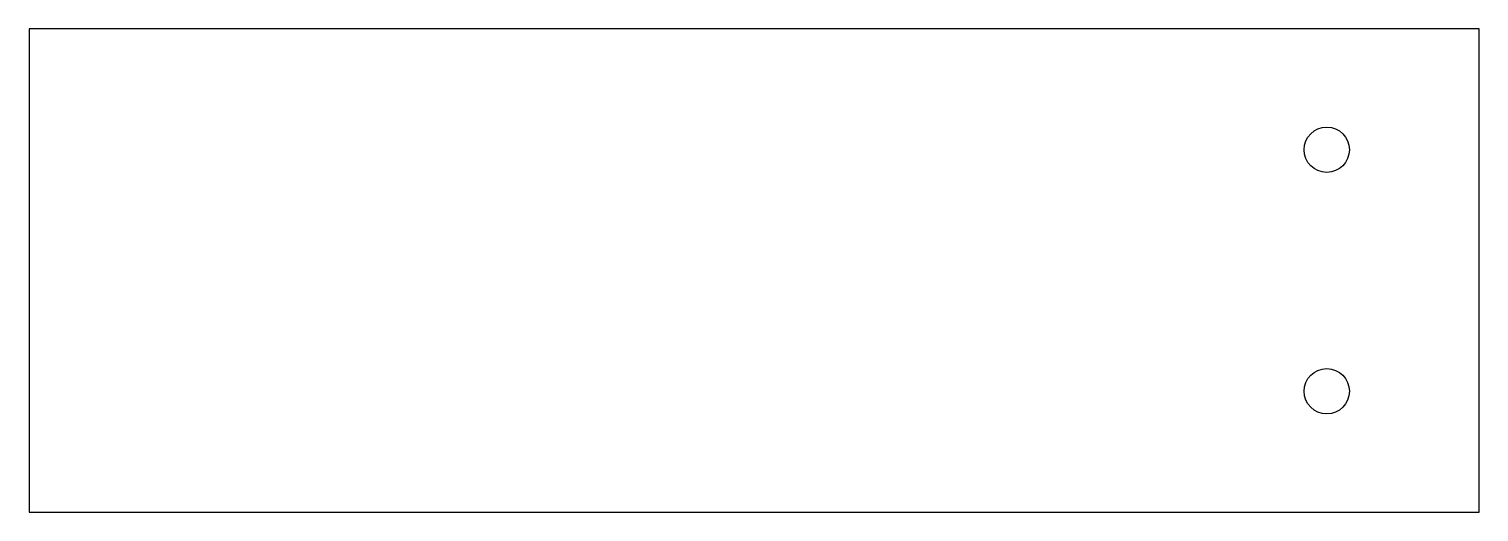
# Model space of a CAD drawing. Header units: millimetres. Extents: x 0 to 76.2, y -25.4 to 0.
import ezdxf

# ---------------------------------------------------------------- set-up
doc = ezdxf.new("R2010")
doc.units = ezdxf.units.MM
doc.layers.get('0').update_dxf_attribs({"linetype": 'CONTINUOUS'})

msp = doc.modelspace()

# ---------------------------------------------------------------- linework, layer by layer
msp.add_lwpolyline([(76.2, 0), (0, 0), (0, -25.4), (76.2, -25.4)], close=True)
for centre in [(68.2, -6.35), (68.2, -19.05)]:
    msp.add_circle(centre, 1.191)

doc.saveas('drawing.dxf')
